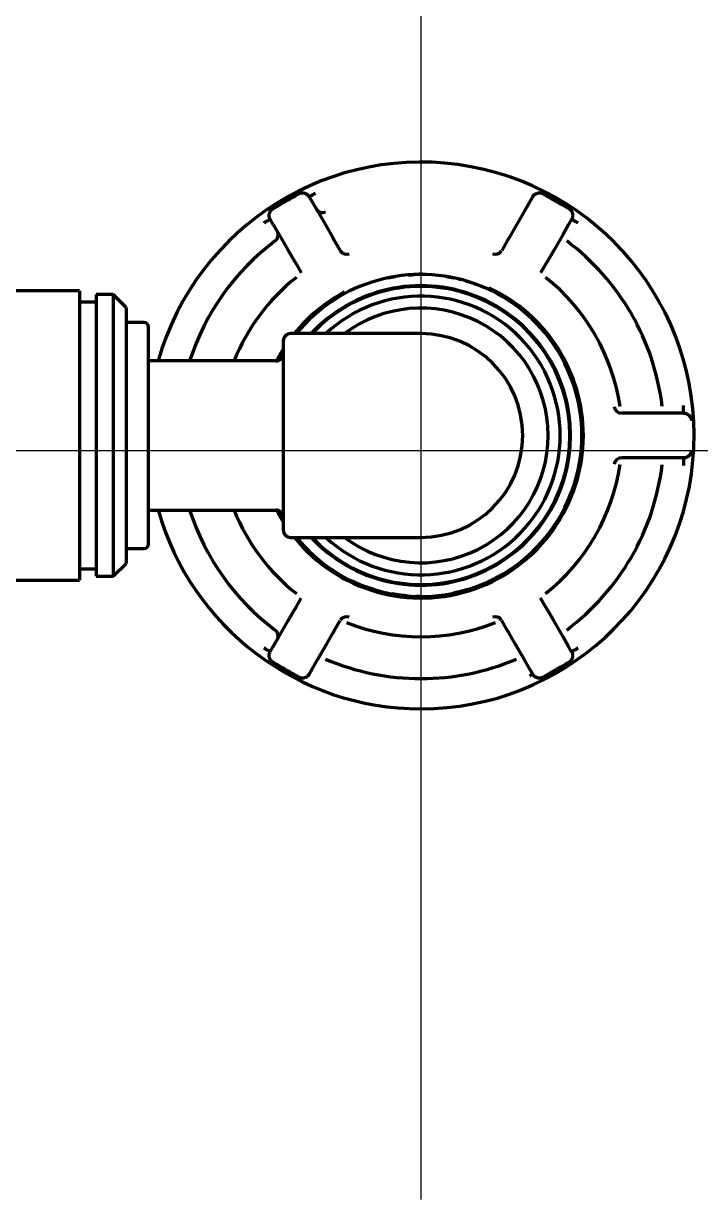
# Model space of a CAD drawing. Header units: inches. Extents: x 904 to 7172, y 213 to 5528.
# Drawn here: x 3051.5 to 3096.7, y 1907.7 to 1986.2 of the extents above; entities that cross this region are included whole.
import ezdxf

# ---------------------------------------------------------------- set-up
doc = ezdxf.new("R2010")
doc.units = ezdxf.units.IN

# ---------------------------------------------------------------- blocks, each defined once
blk = doc.blocks.new('A$C773D0E90')
at = {"color": 4}
for p, q in [((0, 50), (0, -50)), ((-50, 0), (50, 0))]:
    blk.add_line(p, q, dxfattribs=at)

msp = doc.modelspace()

# ---------------------------------------------------------------- linework, layer by layer
at = {"linetype": 'Continuous', "lineweight": 70}
for p, q in [((3070.55, 1974.658), (3070.75, 1974.311)), ((3070.75, 1974.311), (3071.124, 1973.663)), ((3085.287, 1974.311), (3084.913, 1973.663)), ((3085.287, 1974.311), (3085.487, 1974.658)), ((3071.124, 1973.663), (3071.727, 1972.619)), ((3084.913, 1973.663), (3084.31, 1972.619)), ((3068.152, 1972.811), (3067.952, 1973.158)), ((3068.152, 1972.811), (3068.526, 1972.163)), ((3087.885, 1972.811), (3087.511, 1972.163)), ((3088.085, 1973.158), (3087.885, 1972.811)), ((3068.526, 1972.163), (3069.129, 1971.119)), ((3071.727, 1972.619), (3072.101, 1971.971)), ((3072.101, 1971.971), (3072.274, 1971.672)), ((3083.936, 1971.971), (3083.763, 1971.672)), ((3084.31, 1972.619), (3083.936, 1971.971)), ((3087.511, 1972.163), (3086.908, 1971.119)), ((3072.274, 1971.672), (3072.619, 1971.074)), ((3083.763, 1971.672), (3083.418, 1971.074)), ((3069.129, 1971.119), (3069.503, 1970.471)), ((3069.503, 1970.471), (3069.676, 1970.172)), ((3086.534, 1970.471), (3086.361, 1970.172)), ((3086.908, 1971.119), (3086.534, 1970.471)), ((3069.676, 1970.172), (3070.021, 1969.574)), ((3086.361, 1970.172), (3086.016, 1969.574)), ((3080.352, 1969.215), (3080.352, 1969.216)), ((3081.49, 1968.896), (3081.49, 1968.897)), ((3055.219, 1968.372), (3044.819, 1968.372)), ((3055.219, 1968.372), (3055.219, 1949.072)), ((3056.319, 1968.122), (3056.319, 1949.322)), ((3057.469, 1968.122), (3056.319, 1968.122)), ((3057.469, 1968.122), (3057.469, 1949.322)), ((3058.319, 1967.272), (3057.469, 1968.122)), ((3073.378, 1968.423), (3073.378, 1968.419)), ((3056.319, 1967.622), (3055.219, 1967.622)), ((3058.319, 1967.272), (3058.319, 1950.172)), ((3072.527, 1967.97), (3072.527, 1967.963)), ((3083.51, 1967.963), (3083.51, 1967.963)), ((3059.519, 1966.272), (3058.319, 1966.272)), ((3059.819, 1951.472), (3059.819, 1965.972)), ((3068.819, 1965.022), (3068.819, 1952.422)), ((3078.019, 1965.522), (3069.319, 1965.522)), ((3068.319, 1963.697), (3059.818, 1963.697)), ((3092.106, 1960.222), (3091.415, 1960.222)), ((3092.451, 1960.222), (3092.106, 1960.222)), ((3093.2, 1960.222), (3092.451, 1960.222)), ((3094.405, 1960.222), (3093.2, 1960.222)), ((3095.154, 1960.222), (3094.405, 1960.222)), ((3095.554, 1960.222), (3095.154, 1960.222)), ((3092.106, 1957.222), (3091.415, 1957.222)), ((3092.451, 1957.222), (3092.106, 1957.222)), ((3093.2, 1957.222), (3092.451, 1957.222)), ((3094.405, 1957.222), (3093.2, 1957.222)), ((3095.154, 1957.222), (3094.405, 1957.222)), ((3095.554, 1957.222), (3095.154, 1957.222)), ((3059.818, 1953.747), (3068.319, 1953.747)), ((3069.319, 1951.922), (3078.022, 1951.922)), ((3058.319, 1951.172), (3059.519, 1951.172)), ((3057.469, 1949.322), (3058.319, 1950.172)), ((3055.219, 1949.822), (3056.319, 1949.822)), ((3056.319, 1949.322), (3057.469, 1949.322)), ((3083.27, 1949.34), (3083.27, 1949.342)), ((3083.454, 1949.447), (3083.447, 1949.443)), ((3083.454, 1949.446), (3083.454, 1949.447)), ((3044.819, 1949.072), (3055.219, 1949.072)), ((3074.472, 1948.574), (3074.472, 1948.573)), ((3081.122, 1948.422), (3081.122, 1948.429)), ((3069.676, 1947.271), (3070.021, 1947.87)), ((3075.345, 1948.206), (3075.345, 1948.309)), ((3075.365, 1948.202), (3075.363, 1948.202)), ((3075.365, 1948.202), (3075.365, 1948.304)), ((3075.807, 1948.202), (3075.365, 1948.202)), ((3075.574, 1948.202), (3075.574, 1948.177)), ((3076.168, 1948.132), (3076.168, 1948.132)), ((3080.674, 1948.202), (3080.23, 1948.202)), ((3080.718, 1948.213), (3080.718, 1948.316)), ((3086.361, 1947.271), (3086.016, 1947.87)), ((3069.129, 1946.324), (3069.503, 1946.973)), ((3069.503, 1946.973), (3069.676, 1947.271)), ((3086.534, 1946.973), (3086.361, 1947.271)), ((3086.908, 1946.324), (3086.534, 1946.973)), ((3068.526, 1945.281), (3069.129, 1946.324)), ((3072.274, 1945.771), (3072.619, 1946.37)), ((3083.763, 1945.771), (3083.418, 1946.37)), ((3087.511, 1945.281), (3086.908, 1946.324)), ((3068.152, 1944.632), (3068.526, 1945.281)), ((3071.727, 1944.824), (3072.101, 1945.473)), ((3072.101, 1945.473), (3072.274, 1945.771)), ((3083.936, 1945.473), (3083.763, 1945.771)), ((3084.31, 1944.824), (3083.936, 1945.473)), ((3087.885, 1944.632), (3087.511, 1945.281)), ((3067.952, 1944.286), (3068.152, 1944.632)), ((3071.124, 1943.781), (3071.727, 1944.824)), ((3084.913, 1943.781), (3084.31, 1944.824)), ((3088.085, 1944.286), (3087.885, 1944.632)), ((3070.75, 1943.132), (3071.124, 1943.781)), ((3085.287, 1943.132), (3084.913, 1943.781)), ((3070.55, 1942.786), (3070.75, 1943.132)), ((3085.487, 1942.786), (3085.287, 1943.132))]:
    msp.add_line(p, q, dxfattribs=at)
for centre, radius, start, end in [((3078.019, 1958.722), 18.25, 270, 164.17687), ((3078.019, 1958.722), 16.231, 126.86544, 162.1507), ((3078.019, 1958.722), 16.231, 6.86544, 53.13456), ((3078.019, 1958.722), 13.439, 128.24965, 158.27193), ((3078.019, 1958.722), 10.75, 0, 140.76562), ((3078.019, 1968.742), 0.75, 76.25527, 103.74473), ((3078.019, 1958.722), 13.439, 8.24965, 51.75035), ((3078.019, 1958.722), 10.85, 118.01812, 141.19313), ((3078.019, 1958.722), 10, 222.84563, 137.15437), ((3078.019, 1958.722), 9.95, 0, 136.89), ((3078.019, 1958.722), 9.3, 226.99125, 133.00875), ((3078.019, 1958.722), 10.85, 0, 65.26125), ((3078.019, 1958.722), 8.5, 0, 126.87188), ((3070.912, 1965.828), 0.75, 113.2059, 156.7941), ((3085.125, 1965.828), 0.75, 23.2059, 66.7941), ((3059.519, 1965.972), 0.3, 0, 90), ((3069.319, 1965.022), 0.5, 90, 180), ((3078.019, 1958.722), 6.8, 270.00003, 90), ((3068.319, 1964.197), 0.5, 270, 0), ((3078.019, 1958.722), 10.85, 147.98812, 152.69063), ((3078.019, 1958.722), 10.75, 148.85438, 152.20687), ((3078.019, 1958.722), 10.85, 218.80687, 0), ((3078.019, 1958.722), 10.75, 219.23438, 0), ((3078.019, 1958.722), 9.95, 223.11, 0), ((3078.019, 1958.722), 8.5, 233.12813, 0), ((3088.039, 1958.722), 0.75, 346.25527, 13.74473), ((3078.019, 1958.722), 13.439, 308.24965, 351.75035), ((3078.019, 1958.722), 16.231, 306.86544, 353.13456), ((3078.019, 1958.722), 18.25, 195.8175, 270), ((3078.019, 1958.722), 16.231, 197.8493, 233.13456), ((3078.019, 1958.722), 13.439, 201.72807, 231.75035), ((3068.319, 1953.247), 0.5, 0, 90), ((3078.019, 1958.722), 10.85, 207.30937, 212.01188), ((3078.019, 1958.722), 10.75, 207.79313, 211.14562), ((3069.319, 1952.422), 0.5, 180, 270), ((3059.519, 1951.472), 0.3, 270, 0), ((3070.912, 1951.615), 0.75, 203.2059, 246.7941), ((3085.125, 1951.615), 0.75, 293.2059, 336.7941), ((3078.019, 1948.702), 0.75, 256.25527, 283.74473), ((3078.019, 1958.722), 13.439, 248.24965, 291.75035), ((3078.019, 1958.722), 16.231, 246.86544, 293.13456)]:
    msp.add_arc(centre, radius, start, end, dxfattribs=at)
for centre, major_axis, ratio, start_param, end_param in [((3071.445, 1974.107), (0.433, 0.25), 0.999382, 3.141593, 4.592638), ((3067.981, 1972.107), (-0.433, -0.25), 0.999382, 1.690548, 3.141593), ((3073.049, 1971.317), (-0.34, 0.366), 0.995433, 1.401244, 2.767324), ((3082.988, 1971.317), (-0.34, -0.366), 0.995433, 0.374268, 1.740349), ((3091.411, 1960.716), (-0.487, 0.112), 0.995433, 0.374268, 1.740349), ((3091.411, 1956.728), (0.487, 0.112), 0.995433, 1.401244, 2.767324), ((3073.049, 1946.126), (0.34, 0.366), 0.995433, 0.374268, 1.740349), ((3082.988, 1946.126), (0.34, -0.366), 0.995433, 1.401244, 2.767324), ((3067.981, 1945.336), (-0.433, 0.25), 0.999382, 3.141593, 4.592638)]:
    msp.add_ellipse(centre, major_axis=major_axis, ratio=ratio, start_param=start_param, end_param=end_param, dxfattribs=at)
for points, knots in [([(3068.123, 1973.861), (3068.195, 1973.903), (3068.268, 1973.944), (3068.412, 1974.027), (3068.485, 1974.068), (3068.629, 1974.151), (3068.701, 1974.193), (3068.846, 1974.276), (3068.99, 1974.359), (3069.135, 1974.442), (3069.279, 1974.526), (3069.351, 1974.568), (3069.495, 1974.651), (3069.567, 1974.693), (3069.711, 1974.777), (3069.783, 1974.819), (3069.855, 1974.861)], [0, 0, 0, 0, 0.125, 0.125, 0.25, 0.25, 0.375, 0.375, 0.5, 0.625, 0.625, 0.75, 0.75, 0.875, 0.875, 1, 1, 1, 1]), ([(3069.818, 1974.875), (3069.747, 1974.836), (3069.676, 1974.797), (3069.534, 1974.718), (3069.463, 1974.678), (3069.25, 1974.559), (3069.109, 1974.479), (3068.827, 1974.316), (3068.687, 1974.234), (3068.477, 1974.109), (3068.408, 1974.068), (3068.269, 1973.984), (3068.199, 1973.942), (3068.13, 1973.9)], [0, 0, 0, 0, 0.125, 0.125, 0.25, 0.25, 0.5, 0.5, 0.75, 0.75, 0.875, 0.875, 1, 1, 1, 1]), ([(3069.855, 1974.861), (3069.86, 1974.864), (3069.865, 1974.867), (3069.875, 1974.872), (3069.88, 1974.875), (3069.895, 1974.882), (3069.905, 1974.887), (3069.925, 1974.894), (3069.934, 1974.898), (3069.952, 1974.903), (3069.96, 1974.906), (3069.984, 1974.912), (3069.999, 1974.915), (3070.028, 1974.919), (3070.042, 1974.92), (3070.084, 1974.923), (3070.111, 1974.922), (3070.151, 1974.918), (3070.164, 1974.917), (3070.191, 1974.912), (3070.205, 1974.909), (3070.246, 1974.899), (3070.273, 1974.89), (3070.315, 1974.872), (3070.329, 1974.865), (3070.357, 1974.85), (3070.371, 1974.841), (3070.4, 1974.822), (3070.414, 1974.812), (3070.442, 1974.789), (3070.457, 1974.776), (3070.485, 1974.747), (3070.499, 1974.731), (3070.519, 1974.705), (3070.526, 1974.696), (3070.538, 1974.677), (3070.544, 1974.667), (3070.55, 1974.658)], [0, 0, 0, 0, 0.015625, 0.015625, 0.03125, 0.03125, 0.0625, 0.0625, 0.09375, 0.09375, 0.125, 0.125, 0.1875, 0.1875, 0.25, 0.25, 0.375, 0.375, 0.4375, 0.4375, 0.5, 0.5, 0.625, 0.625, 0.6875, 0.6875, 0.75, 0.75, 0.8125, 0.8125, 0.875, 0.875, 0.9375, 0.9375, 0.96875, 0.96875, 1, 1, 1, 1]), ([(3070.55, 1974.657), (3070.55, 1974.657), (3070.553, 1974.659), (3070.564, 1974.665), (3070.573, 1974.67), (3070.594, 1974.682), (3070.608, 1974.69), (3070.639, 1974.708), (3070.657, 1974.718), (3070.698, 1974.741), (3070.72, 1974.754), (3070.767, 1974.781), (3070.792, 1974.795), (3070.844, 1974.825), (3070.872, 1974.841), (3070.927, 1974.873), (3070.956, 1974.889), (3070.984, 1974.906)], [0, 0, 0, 0, 0.120134, 0.120134, 0.245829, 0.245829, 0.371524, 0.371524, 0.497219, 0.497219, 0.622914, 0.622914, 0.74861, 0.74861, 0.874305, 0.874305, 1, 1, 1, 1]), ([(3085.486, 1974.656), (3085.492, 1974.666), (3085.498, 1974.676), (3085.51, 1974.694), (3085.517, 1974.704), (3085.537, 1974.73), (3085.551, 1974.746), (3085.579, 1974.774), (3085.593, 1974.787), (3085.615, 1974.805), (3085.622, 1974.811), (3085.637, 1974.821), (3085.644, 1974.826), (3085.68, 1974.85), (3085.708, 1974.865), (3085.75, 1974.883), (3085.764, 1974.889), (3085.791, 1974.898), (3085.805, 1974.902), (3085.845, 1974.912), (3085.872, 1974.917), (3085.912, 1974.921), (3085.926, 1974.922), (3085.953, 1974.922), (3085.967, 1974.922), (3085.995, 1974.92), (3086.009, 1974.919), (3086.038, 1974.915), (3086.053, 1974.912), (3086.077, 1974.906), (3086.085, 1974.903), (3086.098, 1974.899), (3086.103, 1974.898), (3086.112, 1974.895), (3086.117, 1974.893), (3086.126, 1974.889), (3086.131, 1974.887), (3086.142, 1974.882), (3086.147, 1974.88), (3086.157, 1974.875), (3086.162, 1974.872), (3086.172, 1974.867), (3086.177, 1974.864), (3086.182, 1974.861)], [0, 0, 0, 0, 0.03125, 0.03125, 0.0625, 0.0625, 0.125, 0.125, 0.1875, 0.1875, 0.21875, 0.21875, 0.25, 0.25, 0.375, 0.375, 0.4375, 0.4375, 0.5, 0.5, 0.625, 0.625, 0.6875, 0.6875, 0.75, 0.75, 0.8125, 0.8125, 0.875, 0.875, 0.90625, 0.90625, 0.921875, 0.921875, 0.9375, 0.9375, 0.953125, 0.953125, 0.96875, 0.96875, 0.984375, 0.984375, 1, 1, 1, 1]), ([(3086.182, 1974.861), (3086.254, 1974.819), (3086.326, 1974.777), (3086.47, 1974.693), (3086.542, 1974.651), (3086.686, 1974.568), (3086.758, 1974.526), (3086.902, 1974.442), (3087.047, 1974.359), (3087.191, 1974.276), (3087.336, 1974.193), (3087.408, 1974.151), (3087.552, 1974.068), (3087.625, 1974.027), (3087.769, 1973.944), (3087.842, 1973.903), (3087.914, 1973.861)], [0, 0, 0, 0, 0.125, 0.125, 0.25, 0.25, 0.375, 0.375, 0.5, 0.625, 0.625, 0.75, 0.75, 0.875, 0.875, 1, 1, 1, 1]), ([(3087.907, 1973.9), (3087.838, 1973.942), (3087.768, 1973.984), (3087.629, 1974.068), (3087.56, 1974.109), (3087.35, 1974.234), (3087.21, 1974.316), (3086.928, 1974.479), (3086.787, 1974.559), (3086.574, 1974.678), (3086.503, 1974.718), (3086.361, 1974.797), (3086.29, 1974.836), (3086.219, 1974.875)], [0, 0, 0, 0, 0.125, 0.125, 0.25, 0.25, 0.5, 0.5, 0.75, 0.75, 0.875, 0.875, 1, 1, 1, 1]), ([(3067.952, 1973.158), (3067.946, 1973.167), (3067.941, 1973.178), (3067.931, 1973.198), (3067.926, 1973.208), (3067.914, 1973.238), (3067.907, 1973.258), (3067.899, 1973.287), (3067.897, 1973.297), (3067.893, 1973.316), (3067.891, 1973.325), (3067.888, 1973.343), (3067.887, 1973.352), (3067.885, 1973.37), (3067.884, 1973.379), (3067.881, 1973.421), (3067.883, 1973.453), (3067.888, 1973.498), (3067.89, 1973.513), (3067.896, 1973.542), (3067.899, 1973.555), (3067.91, 1973.596), (3067.92, 1973.621), (3067.937, 1973.658), (3067.943, 1973.67), (3067.956, 1973.694), (3067.963, 1973.706), (3067.978, 1973.729), (3067.986, 1973.74), (3068.005, 1973.763), (3068.015, 1973.774), (3068.032, 1973.792), (3068.038, 1973.798), (3068.052, 1973.811), (3068.059, 1973.817), (3068.072, 1973.827), (3068.076, 1973.83), (3068.085, 1973.837), (3068.089, 1973.84), (3068.099, 1973.847), (3068.104, 1973.85), (3068.113, 1973.856), (3068.118, 1973.859), (3068.123, 1973.861)], [0, 0, 0, 0, 0.03125, 0.03125, 0.0625, 0.0625, 0.125, 0.125, 0.15625, 0.15625, 0.1875, 0.1875, 0.21875, 0.21875, 0.25, 0.25, 0.375, 0.375, 0.4375, 0.4375, 0.5, 0.5, 0.625, 0.625, 0.6875, 0.6875, 0.75, 0.75, 0.8125, 0.8125, 0.875, 0.875, 0.90625, 0.90625, 0.9375, 0.9375, 0.953125, 0.953125, 0.96875, 0.96875, 0.984375, 0.984375, 1, 1, 1, 1]), ([(3087.914, 1973.861), (3087.919, 1973.859), (3087.924, 1973.856), (3087.933, 1973.85), (3087.938, 1973.847), (3087.948, 1973.84), (3087.952, 1973.837), (3087.961, 1973.83), (3087.966, 1973.827), (3087.978, 1973.817), (3087.985, 1973.811), (3087.999, 1973.798), (3088.005, 1973.792), (3088.022, 1973.774), (3088.032, 1973.763), (3088.051, 1973.74), (3088.059, 1973.728), (3088.082, 1973.694), (3088.095, 1973.67), (3088.117, 1973.621), (3088.127, 1973.595), (3088.138, 1973.555), (3088.141, 1973.541), (3088.147, 1973.512), (3088.149, 1973.498), (3088.153, 1973.468), (3088.154, 1973.452), (3088.155, 1973.42), (3088.155, 1973.404), (3088.152, 1973.369), (3088.15, 1973.351), (3088.146, 1973.324), (3088.144, 1973.315), (3088.14, 1973.296), (3088.138, 1973.286), (3088.129, 1973.257), (3088.123, 1973.237), (3088.11, 1973.206), (3088.105, 1973.196), (3088.095, 1973.176), (3088.09, 1973.166), (3088.084, 1973.156)], [0, 0, 0, 0, 0.015625, 0.015625, 0.03125, 0.03125, 0.046875, 0.046875, 0.0625, 0.0625, 0.09375, 0.09375, 0.125, 0.125, 0.1875, 0.1875, 0.25, 0.25, 0.375, 0.375, 0.5, 0.5, 0.5625, 0.5625, 0.625, 0.625, 0.6875, 0.6875, 0.75, 0.75, 0.8125, 0.8125, 0.84375, 0.84375, 0.875, 0.875, 0.9375, 0.9375, 0.96875, 0.96875, 1, 1, 1, 1]), ([(3067.954, 1973.154), (3067.953, 1973.154), (3067.951, 1973.152), (3067.94, 1973.146), (3067.932, 1973.141), (3067.91, 1973.129), (3067.897, 1973.121), (3067.865, 1973.103), (3067.847, 1973.093), (3067.807, 1973.069), (3067.785, 1973.057), (3067.738, 1973.03), (3067.713, 1973.015), (3067.66, 1972.985), (3067.633, 1972.969), (3067.578, 1972.937), (3067.549, 1972.921), (3067.521, 1972.904)], [0, 0, 0, 0, 0.116408, 0.116408, 0.242635, 0.242635, 0.368863, 0.368863, 0.49509, 0.49509, 0.621318, 0.621318, 0.747545, 0.747545, 0.873773, 0.873773, 1, 1, 1, 1]), ([(3088.085, 1973.158), (3088.085, 1973.157), (3088.088, 1973.156), (3088.099, 1973.149), (3088.107, 1973.144), (3088.128, 1973.132), (3088.142, 1973.124), (3088.173, 1973.105), (3088.191, 1973.095), (3088.231, 1973.072), (3088.253, 1973.059), (3088.3, 1973.031), (3088.325, 1973.017), (3088.378, 1972.987), (3088.405, 1972.971), (3088.46, 1972.939), (3088.489, 1972.922), (3088.517, 1972.906)], [0, 0, 0, 0, 0.120645, 0.120645, 0.246267, 0.246267, 0.371889, 0.371889, 0.497512, 0.497512, 0.623134, 0.623134, 0.748756, 0.748756, 0.874378, 0.874378, 1, 1, 1, 1]), ([(3075.846, 1969.25), (3075.846, 1969.25), (3075.847, 1969.25), (3075.852, 1969.251), (3075.854, 1969.251), (3075.858, 1969.252), (3075.861, 1969.253), (3075.87, 1969.255), (3075.877, 1969.256), (3075.89, 1969.259), (3075.895, 1969.26), (3075.904, 1969.262), (3075.91, 1969.263), (3075.926, 1969.266), (3075.938, 1969.268), (3075.963, 1969.273), (3075.977, 1969.276), (3075.998, 1969.28), (3076.005, 1969.282), (3076.02, 1969.284), (3076.027, 1969.286), (3076.05, 1969.29), (3076.065, 1969.293), (3076.095, 1969.298), (3076.111, 1969.301), (3076.14, 1969.306), (3076.155, 1969.309), (3076.176, 1969.313), (3076.183, 1969.314), (3076.197, 1969.316), (3076.203, 1969.317), (3076.223, 1969.321), (3076.234, 1969.323), (3076.256, 1969.326), (3076.266, 1969.328), (3076.279, 1969.33), (3076.283, 1969.331), (3076.291, 1969.332), (3076.294, 1969.333), (3076.303, 1969.334), (3076.307, 1969.335), (3076.313, 1969.336), (3076.315, 1969.336), (3076.315, 1969.336)], [0, 0, 0, 0, 0.056817, 0.056817, 0.088414, 0.088414, 0.120011, 0.120011, 0.183205, 0.183205, 0.214802, 0.214802, 0.246399, 0.246399, 0.309593, 0.309593, 0.372787, 0.372787, 0.404384, 0.404384, 0.435981, 0.435981, 0.499176, 0.499176, 0.56237, 0.56237, 0.625564, 0.625564, 0.657161, 0.657161, 0.688758, 0.688758, 0.751952, 0.751952, 0.815146, 0.815146, 0.846743, 0.846743, 0.87834, 0.87834, 0.941534, 0.941534, 1, 1, 1, 1]), ([(3077.182, 1969.439), (3077.199, 1969.44), (3077.218, 1969.442), (3077.245, 1969.444), (3077.25, 1969.444), (3077.262, 1969.445), (3077.267, 1969.445), (3077.285, 1969.447), (3077.296, 1969.447), (3077.321, 1969.449), (3077.333, 1969.45), (3077.358, 1969.451), (3077.37, 1969.452), (3077.389, 1969.453), (3077.395, 1969.454), (3077.407, 1969.454), (3077.413, 1969.455), (3077.432, 1969.456), (3077.455, 1969.457), (3077.478, 1969.458), (3077.5, 1969.459), (3077.51, 1969.46), (3077.529, 1969.461), (3077.538, 1969.461), (3077.551, 1969.462), (3077.555, 1969.462), (3077.563, 1969.462), (3077.574, 1969.463), (3077.583, 1969.463), (3077.594, 1969.463), (3077.599, 1969.464), (3077.61, 1969.464), (3077.614, 1969.464), (3077.614, 1969.464)], [0, 0, 0, 0, 0.125583, 0.125583, 0.156978, 0.156978, 0.188374, 0.188374, 0.251165, 0.251165, 0.313956, 0.313956, 0.376748, 0.376748, 0.408143, 0.408143, 0.439539, 0.439539, 0.50233, 0.565122, 0.565122, 0.627913, 0.627913, 0.690704, 0.690704, 0.7221, 0.7221, 0.753495, 0.816287, 0.816287, 0.879078, 0.879078, 1, 1, 1, 1]), ([(3079.695, 1969.34), (3079.695, 1969.34), (3079.697, 1969.34), (3079.702, 1969.339), (3079.705, 1969.339), (3079.71, 1969.338), (3079.717, 1969.337), (3079.725, 1969.335), (3079.734, 1969.334), (3079.739, 1969.333), (3079.756, 1969.33), (3079.768, 1969.328), (3079.788, 1969.325), (3079.796, 1969.324), (3079.811, 1969.321), (3079.819, 1969.32), (3079.843, 1969.316), (3079.86, 1969.313), (3079.887, 1969.308), (3079.896, 1969.307), (3079.914, 1969.303), (3079.933, 1969.3), (3079.952, 1969.296), (3079.971, 1969.293), (3079.981, 1969.291), (3080.01, 1969.286), (3080.029, 1969.282), (3080.057, 1969.277), (3080.067, 1969.275), (3080.085, 1969.271), (3080.095, 1969.269), (3080.121, 1969.264), (3080.138, 1969.261), (3080.171, 1969.254), (3080.186, 1969.251), (3080.2, 1969.248)], [0, 0, 0, 0, 0.071325, 0.071325, 0.113537, 0.113537, 0.15575, 0.197962, 0.197962, 0.240175, 0.240175, 0.3246, 0.3246, 0.366812, 0.366812, 0.409025, 0.409025, 0.49345, 0.49345, 0.535662, 0.535662, 0.577875, 0.620087, 0.620087, 0.6623, 0.6623, 0.746725, 0.746725, 0.788937, 0.788937, 0.83115, 0.83115, 0.915575, 0.915575, 1, 1, 1, 1]), ([(3080.519, 1969.177), (3080.524, 1969.176), (3080.529, 1969.174), (3080.54, 1969.172), (3080.546, 1969.17), (3080.559, 1969.167), (3080.565, 1969.166), (3080.579, 1969.162), (3080.586, 1969.161), (3080.599, 1969.157), (3080.606, 1969.156), (3080.619, 1969.152), (3080.626, 1969.151), (3080.638, 1969.148), (3080.644, 1969.146), (3080.656, 1969.143), (3080.661, 1969.142), (3080.666, 1969.141)], [0, 0, 0, 0, 0.125, 0.125, 0.25, 0.25, 0.375, 0.375, 0.5, 0.5, 0.625, 0.625, 0.75, 0.75, 0.875, 0.875, 1, 1, 1, 1]), ([(3080.985, 1969.054), (3080.999, 1969.05), (3081.014, 1969.046), (3081.038, 1969.039), (3081.046, 1969.037), (3081.063, 1969.032), (3081.072, 1969.029), (3081.099, 1969.021), (3081.117, 1969.015), (3081.155, 1969.004), (3081.174, 1968.998), (3081.212, 1968.987), (3081.231, 1968.981), (3081.259, 1968.972), (3081.268, 1968.969), (3081.286, 1968.963), (3081.295, 1968.96), (3081.322, 1968.952), (3081.339, 1968.946), (3081.363, 1968.938), (3081.371, 1968.936), (3081.386, 1968.931), (3081.393, 1968.928), (3081.414, 1968.921), (3081.426, 1968.917), (3081.449, 1968.91), (3081.458, 1968.907), (3081.47, 1968.903), (3081.473, 1968.902), (3081.479, 1968.9), (3081.482, 1968.899), (3081.488, 1968.897), (3081.49, 1968.896), (3081.49, 1968.896), (3081.49, 1968.896), (3081.49, 1968.896)], [0, 0, 0, 0, 0.082272, 0.082272, 0.123408, 0.123408, 0.164544, 0.164544, 0.246817, 0.246817, 0.329089, 0.329089, 0.411361, 0.411361, 0.452497, 0.452497, 0.493633, 0.493633, 0.575906, 0.575906, 0.617042, 0.617042, 0.658178, 0.658178, 0.74045, 0.74045, 0.822722, 0.822722, 0.863858, 0.863858, 0.904995, 0.904995, 0.987267, 0.987267, 1, 1, 1, 1]), ([(3081.567, 1968.869), (3081.567, 1968.869), (3081.569, 1968.869), (3081.575, 1968.866), (3081.578, 1968.865), (3081.584, 1968.863), (3081.588, 1968.862), (3081.601, 1968.857), (3081.611, 1968.854), (3081.629, 1968.847), (3081.636, 1968.845), (3081.649, 1968.84), (3081.663, 1968.835), (3081.679, 1968.829), (3081.695, 1968.823), (3081.704, 1968.82), (3081.73, 1968.811), (3081.748, 1968.804), (3081.786, 1968.79), (3081.805, 1968.783), (3081.845, 1968.768), (3081.865, 1968.76), (3081.895, 1968.748), (3081.905, 1968.745), (3081.925, 1968.737), (3081.935, 1968.733), (3081.964, 1968.721), (3081.984, 1968.714), (3082.012, 1968.703), (3082.021, 1968.699), (3082.039, 1968.692), (3082.048, 1968.688), (3082.073, 1968.678), (3082.089, 1968.671), (3082.112, 1968.662), (3082.119, 1968.659), (3082.132, 1968.654), (3082.145, 1968.648), (3082.156, 1968.644), (3082.166, 1968.639), (3082.171, 1968.637), (3082.183, 1968.632), (3082.19, 1968.629), (3082.196, 1968.627), (3082.198, 1968.626), (3082.2, 1968.625), (3082.201, 1968.625), (3082.201, 1968.625), (3082.201, 1968.625), (3082.201, 1968.625)], [0, 0, 0, 0, 0.062484, 0.062484, 0.093727, 0.093727, 0.124969, 0.124969, 0.187453, 0.187453, 0.218695, 0.218695, 0.249938, 0.28118, 0.28118, 0.312422, 0.312422, 0.374906, 0.374906, 0.437391, 0.437391, 0.499875, 0.499875, 0.531117, 0.531117, 0.562359, 0.562359, 0.624844, 0.624844, 0.656086, 0.656086, 0.687328, 0.687328, 0.749813, 0.749813, 0.781055, 0.781055, 0.812297, 0.843539, 0.843539, 0.874781, 0.874781, 0.937266, 0.937266, 0.968508, 0.968508, 0.99975, 0.99975, 1, 1, 1, 1]), ([(3095.55, 1960.222), (3095.55, 1960.222), (3095.55, 1960.225), (3095.55, 1960.238), (3095.55, 1960.247), (3095.55, 1960.272), (3095.55, 1960.288), (3095.55, 1960.324), (3095.55, 1960.345), (3095.55, 1960.391), (3095.55, 1960.417), (3095.55, 1960.471), (3095.55, 1960.5), (3095.55, 1960.56), (3095.55, 1960.592), (3095.55, 1960.656), (3095.55, 1960.689), (3095.55, 1960.722)], [0, 0, 0, 0, 0.116421, 0.116421, 0.242646, 0.242646, 0.368872, 0.368872, 0.495098, 0.495098, 0.621323, 0.621323, 0.747549, 0.747549, 0.873774, 0.873774, 1, 1, 1, 1]), ([(3095.552, 1960.222), (3095.563, 1960.222), (3095.575, 1960.221), (3095.597, 1960.22), (3095.619, 1960.218), (3095.64, 1960.214), (3095.661, 1960.21), (3095.671, 1960.208), (3095.691, 1960.203), (3095.701, 1960.2), (3095.719, 1960.194), (3095.728, 1960.191), (3095.754, 1960.181), (3095.77, 1960.174), (3095.794, 1960.163), (3095.801, 1960.159), (3095.816, 1960.151), (3095.823, 1960.147), (3095.843, 1960.134), (3095.856, 1960.125), (3095.893, 1960.098), (3095.914, 1960.079), (3095.944, 1960.049), (3095.953, 1960.039), (3095.971, 1960.018), (3095.979, 1960.007), (3096.002, 1959.974), (3096.016, 1959.951), (3096.035, 1959.914), (3096.041, 1959.901), (3096.049, 1959.881), (3096.051, 1959.874), (3096.056, 1959.859), (3096.059, 1959.851), (3096.063, 1959.835), (3096.065, 1959.827), (3096.069, 1959.809), (3096.071, 1959.799), (3096.074, 1959.783), (3096.074, 1959.778), (3096.076, 1959.767), (3096.076, 1959.761), (3096.077, 1959.75), (3096.077, 1959.744), (3096.078, 1959.733), (3096.078, 1959.727), (3096.078, 1959.722)], [0, 0, 0, 0, 0.03125, 0.03125, 0.0625, 0.09375, 0.09375, 0.125, 0.125, 0.15625, 0.15625, 0.1875, 0.1875, 0.25, 0.25, 0.28125, 0.28125, 0.3125, 0.3125, 0.375, 0.375, 0.5, 0.5, 0.5625, 0.5625, 0.625, 0.625, 0.75, 0.75, 0.8125, 0.8125, 0.84375, 0.84375, 0.875, 0.875, 0.90625, 0.90625, 0.9375, 0.9375, 0.953125, 0.953125, 0.96875, 0.96875, 0.984375, 0.984375, 1, 1, 1, 1]), ([(3096.078, 1957.722), (3096.078, 1957.716), (3096.078, 1957.711), (3096.077, 1957.699), (3096.077, 1957.693), (3096.076, 1957.682), (3096.076, 1957.676), (3096.074, 1957.665), (3096.074, 1957.66), (3096.072, 1957.649), (3096.071, 1957.644), (3096.069, 1957.635), (3096.068, 1957.63), (3096.065, 1957.617), (3096.063, 1957.609), (3096.057, 1957.585), (3096.052, 1957.57), (3096.041, 1957.543), (3096.035, 1957.53), (3096.023, 1957.505), (3096.016, 1957.493), (3096.002, 1957.47), (3095.995, 1957.459), (3095.971, 1957.426), (3095.954, 1957.405), (3095.924, 1957.375), (3095.914, 1957.365), (3095.892, 1957.346), (3095.881, 1957.336), (3095.844, 1957.309), (3095.817, 1957.292), (3095.778, 1957.273), (3095.771, 1957.269), (3095.754, 1957.262), (3095.746, 1957.259), (3095.719, 1957.249), (3095.701, 1957.243), (3095.672, 1957.235), (3095.661, 1957.233), (3095.641, 1957.229), (3095.63, 1957.227), (3095.597, 1957.223), (3095.575, 1957.222), (3095.552, 1957.222)], [0, 0, 0, 0, 0.015625, 0.015625, 0.03125, 0.03125, 0.046875, 0.046875, 0.0625, 0.0625, 0.078125, 0.078125, 0.09375, 0.09375, 0.125, 0.125, 0.1875, 0.1875, 0.25, 0.25, 0.3125, 0.3125, 0.375, 0.375, 0.5, 0.5, 0.5625, 0.5625, 0.625, 0.625, 0.75, 0.75, 0.78125, 0.78125, 0.8125, 0.8125, 0.875, 0.875, 0.90625, 0.90625, 0.9375, 0.9375, 1, 1, 1, 1]), ([(3095.554, 1957.222), (3095.554, 1957.222), (3095.554, 1957.218), (3095.553, 1957.206), (3095.553, 1957.196), (3095.553, 1957.171), (3095.553, 1957.156), (3095.553, 1957.119), (3095.552, 1957.099), (3095.552, 1957.052), (3095.552, 1957.027), (3095.552, 1956.972), (3095.552, 1956.943), (3095.552, 1956.883), (3095.552, 1956.852), (3095.552, 1956.787), (3095.552, 1956.755), (3095.552, 1956.722)], [0, 0, 0, 0, 0.121268, 0.121268, 0.246801, 0.246801, 0.372335, 0.372335, 0.497868, 0.497868, 0.623401, 0.623401, 0.748934, 0.748934, 0.874467, 0.874467, 1, 1, 1, 1]), ([(3082.963, 1949.176), (3082.93, 1949.159), (3082.899, 1949.143), (3082.852, 1949.12), (3082.837, 1949.112), (3082.806, 1949.097), (3082.791, 1949.089), (3082.749, 1949.068), (3082.722, 1949.055), (3082.691, 1949.041), (3082.685, 1949.038), (3082.674, 1949.032), (3082.657, 1949.024), (3082.643, 1949.017), (3082.634, 1949.013)], [0, 0, 0, 0, 0.25, 0.25, 0.375, 0.375, 0.5, 0.5, 0.75, 0.75, 0.8125, 0.8125, 0.875, 1, 1, 1, 1]), ([(3083.242, 1949.326), (3083.225, 1949.317), (3083.205, 1949.306), (3083.174, 1949.288), (3083.163, 1949.282), (3083.14, 1949.27), (3083.128, 1949.264), (3083.092, 1949.244), (3083.067, 1949.231), (3083.028, 1949.21), (3083.015, 1949.204), (3082.989, 1949.19), (3082.976, 1949.183), (3082.962, 1949.176)], [0, 0, 0, 0, 0.25, 0.25, 0.375, 0.375, 0.5, 0.5, 0.75, 0.75, 0.875, 0.875, 1, 1, 1, 1]), ([(3074.894, 1948.436), (3074.872, 1948.442), (3074.851, 1948.449), (3074.82, 1948.459), (3074.809, 1948.462), (3074.789, 1948.468), (3074.779, 1948.472), (3074.749, 1948.481), (3074.729, 1948.487), (3074.702, 1948.496), (3074.693, 1948.499), (3074.676, 1948.505), (3074.667, 1948.507), (3074.626, 1948.521), (3074.598, 1948.53), (3074.561, 1948.543), (3074.549, 1948.547), (3074.527, 1948.555), (3074.496, 1948.565), (3074.472, 1948.574), (3074.452, 1948.581), (3074.446, 1948.583), (3074.435, 1948.587), (3074.43, 1948.588), (3074.409, 1948.596), (3074.402, 1948.598), (3074.402, 1948.598)], [0, 0, 0, 0, 0.062808, 0.062808, 0.094211, 0.094211, 0.125615, 0.125615, 0.188423, 0.188423, 0.219827, 0.219827, 0.25123, 0.25123, 0.376845, 0.376845, 0.439653, 0.439653, 0.502461, 0.628076, 0.628076, 0.690883, 0.690883, 0.753691, 0.753691, 1, 1, 1, 1]), ([(3080.978, 1948.387), (3080.966, 1948.384), (3080.95, 1948.379), (3080.923, 1948.371), (3080.917, 1948.37), (3080.905, 1948.367), (3080.899, 1948.365), (3080.88, 1948.36), (3080.866, 1948.356), (3080.837, 1948.348), (3080.821, 1948.344), (3080.789, 1948.335), (3080.772, 1948.33), (3080.747, 1948.324), (3080.738, 1948.321), (3080.72, 1948.317), (3080.711, 1948.314), (3080.684, 1948.307), (3080.665, 1948.303), (3080.646, 1948.298)], [0, 0, 0, 0, 0.25, 0.25, 0.3125, 0.3125, 0.375, 0.375, 0.5, 0.5, 0.625, 0.625, 0.75, 0.75, 0.8125, 0.8125, 0.875, 0.875, 1, 1, 1, 1]), ([(3081.117, 1948.428), (3081.122, 1948.429), (3081.123, 1948.43), (3081.116, 1948.428), (3081.109, 1948.426), (3081.076, 1948.416), (3081.038, 1948.404), (3080.984, 1948.389)], [0, 0, 0, 0, 0.25, 0.25, 0.5, 0.5, 1, 1, 1, 1]), ([(3082.632, 1949.012), (3082.601, 1948.997), (3082.574, 1948.985), (3082.529, 1948.964), (3082.51, 1948.955), (3082.489, 1948.945), (3082.483, 1948.943), (3082.473, 1948.938), (3082.469, 1948.936), (3082.462, 1948.933), (3082.461, 1948.933), (3082.465, 1948.934)], [0, 0, 0, 0, 0.25, 0.25, 0.5, 0.5, 0.625, 0.625, 0.75, 0.75, 1, 1, 1, 1]), ([(3076.59, 1948.067), (3076.568, 1948.07), (3076.546, 1948.073), (3076.514, 1948.077), (3076.504, 1948.079), (3076.483, 1948.082), (3076.472, 1948.084), (3076.442, 1948.088), (3076.423, 1948.091), (3076.395, 1948.095), (3076.386, 1948.096), (3076.368, 1948.099), (3076.36, 1948.1), (3076.319, 1948.107), (3076.291, 1948.111), (3076.26, 1948.117), (3076.254, 1948.118), (3076.242, 1948.119), (3076.237, 1948.12), (3076.221, 1948.123), (3076.191, 1948.128), (3076.167, 1948.132), (3076.147, 1948.136), (3076.141, 1948.137), (3076.13, 1948.139), (3076.126, 1948.14), (3076.105, 1948.143), (3076.098, 1948.145), (3076.098, 1948.145)], [0, 0, 0, 0, 0.062828, 0.062828, 0.094243, 0.094243, 0.125657, 0.125657, 0.188485, 0.188485, 0.2199, 0.2199, 0.251314, 0.251314, 0.376971, 0.376971, 0.408385, 0.408385, 0.439799, 0.439799, 0.502628, 0.628285, 0.628285, 0.691113, 0.691113, 0.753942, 0.753942, 1, 1, 1, 1]), ([(3077.051, 1948.015), (3077.047, 1948.016), (3077.038, 1948.017), (3077.013, 1948.019), (3077.003, 1948.02), (3076.984, 1948.022), (3076.978, 1948.022), (3076.963, 1948.024), (3076.955, 1948.025), (3076.937, 1948.026), (3076.928, 1948.027), (3076.908, 1948.029), (3076.898, 1948.03), (3076.875, 1948.033), (3076.863, 1948.034), (3076.843, 1948.036), (3076.836, 1948.037), (3076.822, 1948.039), (3076.815, 1948.039), (3076.792, 1948.042), (3076.777, 1948.044), (3076.751, 1948.047), (3076.742, 1948.048), (3076.725, 1948.05), (3076.697, 1948.053), (3076.669, 1948.057), (3076.64, 1948.061), (3076.63, 1948.062), (3076.61, 1948.064), (3076.6, 1948.066), (3076.59, 1948.067)], [0, 0, 0, 0, 0.25, 0.25, 0.375, 0.375, 0.4375, 0.4375, 0.5, 0.5, 0.5625, 0.5625, 0.625, 0.625, 0.6875, 0.6875, 0.71875, 0.71875, 0.75, 0.75, 0.8125, 0.8125, 0.84375, 0.84375, 0.875, 0.9375, 0.9375, 0.96875, 0.96875, 1, 1, 1, 1]), ([(3078.046, 1947.972), (3077.974, 1947.972), (3077.908, 1947.972), (3077.788, 1947.974), (3077.735, 1947.975), (3077.688, 1947.977)], [0, 0, 0, 0, 0.5, 0.5, 1, 1, 1, 1]), ([(3080.646, 1948.298), (3080.615, 1948.29), (3080.584, 1948.282), (3080.546, 1948.273), (3080.539, 1948.271), (3080.524, 1948.268), (3080.503, 1948.263), (3080.483, 1948.258), (3080.464, 1948.254), (3080.458, 1948.252), (3080.446, 1948.249), (3080.429, 1948.245), (3080.413, 1948.242), (3080.393, 1948.237), (3080.384, 1948.235), (3080.366, 1948.231), (3080.358, 1948.229), (3080.335, 1948.224), (3080.321, 1948.221), (3080.296, 1948.216), (3080.286, 1948.214), (3080.271, 1948.21), (3080.266, 1948.209), (3080.258, 1948.208), (3080.253, 1948.207), (3080.242, 1948.204), (3080.235, 1948.203), (3080.217, 1948.199), (3080.207, 1948.197), (3080.193, 1948.194), (3080.188, 1948.193), (3080.18, 1948.191), (3080.177, 1948.191), (3080.174, 1948.19), (3080.173, 1948.19), (3080.173, 1948.19)], [0, 0, 0, 0, 0.063502, 0.063502, 0.079378, 0.079378, 0.095253, 0.127004, 0.127004, 0.14288, 0.14288, 0.158755, 0.190506, 0.190506, 0.222257, 0.222257, 0.254008, 0.254008, 0.31751, 0.31751, 0.381012, 0.381012, 0.412763, 0.412763, 0.444514, 0.444514, 0.508016, 0.508016, 0.63502, 0.63502, 0.762024, 0.762024, 0.889028, 0.889028, 1, 1, 1, 1]), ([(3067.952, 1944.286), (3067.952, 1944.286), (3067.949, 1944.288), (3067.938, 1944.294), (3067.93, 1944.299), (3067.909, 1944.312), (3067.895, 1944.32), (3067.864, 1944.338), (3067.846, 1944.349), (3067.806, 1944.372), (3067.784, 1944.385), (3067.737, 1944.412), (3067.712, 1944.427), (3067.659, 1944.457), (3067.632, 1944.473), (3067.577, 1944.505), (3067.548, 1944.521), (3067.52, 1944.537)], [0, 0, 0, 0, 0.120645, 0.120645, 0.246267, 0.246267, 0.371889, 0.371889, 0.497512, 0.497512, 0.623134, 0.623134, 0.748756, 0.748756, 0.874378, 0.874378, 1, 1, 1, 1]), ([(3088.083, 1944.289), (3088.084, 1944.29), (3088.086, 1944.291), (3088.097, 1944.297), (3088.105, 1944.302), (3088.127, 1944.315), (3088.14, 1944.322), (3088.172, 1944.34), (3088.19, 1944.351), (3088.23, 1944.374), (3088.252, 1944.387), (3088.299, 1944.414), (3088.324, 1944.428), (3088.377, 1944.459), (3088.404, 1944.474), (3088.459, 1944.506), (3088.488, 1944.523), (3088.516, 1944.539)], [0, 0, 0, 0, 0.11641, 0.11641, 0.242638, 0.242638, 0.368865, 0.368865, 0.495092, 0.495092, 0.621319, 0.621319, 0.747546, 0.747546, 0.873773, 0.873773, 1, 1, 1, 1]), ([(3068.123, 1943.582), (3068.118, 1943.585), (3068.113, 1943.588), (3068.104, 1943.594), (3068.099, 1943.597), (3068.089, 1943.603), (3068.085, 1943.607), (3068.076, 1943.613), (3068.071, 1943.616), (3068.059, 1943.626), (3068.052, 1943.633), (3068.038, 1943.645), (3068.032, 1943.651), (3068.015, 1943.669), (3068.005, 1943.681), (3067.986, 1943.704), (3067.978, 1943.715), (3067.955, 1943.75), (3067.942, 1943.773), (3067.92, 1943.822), (3067.91, 1943.848), (3067.899, 1943.889), (3067.896, 1943.903), (3067.89, 1943.931), (3067.888, 1943.946), (3067.884, 1943.976), (3067.883, 1943.991), (3067.882, 1944.023), (3067.882, 1944.04), (3067.885, 1944.074), (3067.887, 1944.092), (3067.891, 1944.12), (3067.893, 1944.129), (3067.897, 1944.148), (3067.899, 1944.157), (3067.908, 1944.187), (3067.914, 1944.207), (3067.927, 1944.237), (3067.932, 1944.247), (3067.942, 1944.268), (3067.947, 1944.278), (3067.953, 1944.288)], [0, 0, 0, 0, 0.015625, 0.015625, 0.03125, 0.03125, 0.046875, 0.046875, 0.0625, 0.0625, 0.09375, 0.09375, 0.125, 0.125, 0.1875, 0.1875, 0.25, 0.25, 0.375, 0.375, 0.5, 0.5, 0.5625, 0.5625, 0.625, 0.625, 0.6875, 0.6875, 0.75, 0.75, 0.8125, 0.8125, 0.84375, 0.84375, 0.875, 0.875, 0.9375, 0.9375, 0.96875, 0.96875, 1, 1, 1, 1]), ([(3088.084, 1944.288), (3088.09, 1944.278), (3088.095, 1944.268), (3088.105, 1944.247), (3088.11, 1944.237), (3088.123, 1944.207), (3088.129, 1944.187), (3088.138, 1944.158), (3088.14, 1944.148), (3088.144, 1944.129), (3088.146, 1944.12), (3088.149, 1944.101), (3088.15, 1944.092), (3088.152, 1944.075), (3088.153, 1944.066), (3088.156, 1944.023), (3088.155, 1943.991), (3088.149, 1943.946), (3088.147, 1943.931), (3088.141, 1943.903), (3088.138, 1943.889), (3088.127, 1943.848), (3088.117, 1943.823), (3088.101, 1943.786), (3088.094, 1943.774), (3088.081, 1943.75), (3088.074, 1943.738), (3088.059, 1943.715), (3088.051, 1943.704), (3088.033, 1943.681), (3088.023, 1943.669), (3088.005, 1943.651), (3087.999, 1943.645), (3087.985, 1943.633), (3087.978, 1943.626), (3087.966, 1943.616), (3087.961, 1943.613), (3087.952, 1943.607), (3087.948, 1943.603), (3087.938, 1943.597), (3087.933, 1943.594), (3087.924, 1943.588), (3087.919, 1943.585), (3087.914, 1943.582)], [0, 0, 0, 0, 0.03125, 0.03125, 0.0625, 0.0625, 0.125, 0.125, 0.15625, 0.15625, 0.1875, 0.1875, 0.21875, 0.21875, 0.25, 0.25, 0.375, 0.375, 0.4375, 0.4375, 0.5, 0.5, 0.625, 0.625, 0.6875, 0.6875, 0.75, 0.75, 0.8125, 0.8125, 0.875, 0.875, 0.90625, 0.90625, 0.9375, 0.9375, 0.953125, 0.953125, 0.96875, 0.96875, 0.984375, 0.984375, 1, 1, 1, 1]), ([(3069.855, 1942.582), (3069.783, 1942.624), (3069.711, 1942.666), (3069.567, 1942.75), (3069.495, 1942.792), (3069.351, 1942.876), (3069.279, 1942.918), (3069.135, 1943.001), (3068.99, 1943.084), (3068.846, 1943.168), (3068.701, 1943.251), (3068.629, 1943.292), (3068.485, 1943.375), (3068.412, 1943.417), (3068.268, 1943.5), (3068.195, 1943.541), (3068.123, 1943.582)], [0, 0, 0, 0, 0.125, 0.125, 0.25, 0.25, 0.375, 0.375, 0.5, 0.625, 0.625, 0.75, 0.75, 0.875, 0.875, 1, 1, 1, 1]), ([(3068.13, 1943.544), (3068.199, 1943.501), (3068.269, 1943.459), (3068.408, 1943.376), (3068.477, 1943.334), (3068.687, 1943.21), (3068.827, 1943.128), (3069.109, 1942.965), (3069.25, 1942.884), (3069.463, 1942.765), (3069.534, 1942.726), (3069.676, 1942.647), (3069.747, 1942.608), (3069.818, 1942.569)], [0, 0, 0, 0, 0.125, 0.125, 0.25, 0.25, 0.5, 0.5, 0.75, 0.75, 0.875, 0.875, 1, 1, 1, 1]), ([(3087.914, 1943.582), (3087.842, 1943.541), (3087.769, 1943.5), (3087.625, 1943.417), (3087.552, 1943.375), (3087.408, 1943.292), (3087.336, 1943.251), (3087.191, 1943.168), (3087.047, 1943.084), (3086.902, 1943.001), (3086.758, 1942.918), (3086.686, 1942.876), (3086.542, 1942.792), (3086.47, 1942.75), (3086.326, 1942.666), (3086.254, 1942.624), (3086.182, 1942.582)], [0, 0, 0, 0, 0.125, 0.125, 0.25, 0.25, 0.375, 0.375, 0.5, 0.625, 0.625, 0.75, 0.75, 0.875, 0.875, 1, 1, 1, 1]), ([(3086.219, 1942.569), (3086.29, 1942.608), (3086.361, 1942.647), (3086.503, 1942.726), (3086.574, 1942.765), (3086.787, 1942.884), (3086.928, 1942.965), (3087.21, 1943.128), (3087.35, 1943.21), (3087.56, 1943.334), (3087.629, 1943.376), (3087.768, 1943.459), (3087.838, 1943.501), (3087.907, 1943.544)], [0, 0, 0, 0, 0.125, 0.125, 0.25, 0.25, 0.5, 0.5, 0.75, 0.75, 0.875, 0.875, 1, 1, 1, 1]), ([(3070.551, 1942.788), (3070.545, 1942.778), (3070.539, 1942.768), (3070.527, 1942.749), (3070.52, 1942.74), (3070.5, 1942.714), (3070.486, 1942.698), (3070.458, 1942.669), (3070.444, 1942.656), (3070.422, 1942.638), (3070.415, 1942.633), (3070.4, 1942.622), (3070.393, 1942.617), (3070.357, 1942.593), (3070.329, 1942.578), (3070.287, 1942.56), (3070.273, 1942.555), (3070.246, 1942.545), (3070.232, 1942.541), (3070.192, 1942.531), (3070.165, 1942.526), (3070.125, 1942.522), (3070.111, 1942.522), (3070.084, 1942.521), (3070.07, 1942.521), (3070.043, 1942.523), (3070.028, 1942.525), (3069.999, 1942.529), (3069.984, 1942.532), (3069.96, 1942.538), (3069.952, 1942.54), (3069.939, 1942.544), (3069.934, 1942.546), (3069.925, 1942.549), (3069.92, 1942.551), (3069.911, 1942.555), (3069.906, 1942.557), (3069.895, 1942.561), (3069.89, 1942.564), (3069.88, 1942.569), (3069.875, 1942.571), (3069.865, 1942.577), (3069.86, 1942.579), (3069.855, 1942.582)], [0, 0, 0, 0, 0.03125, 0.03125, 0.0625, 0.0625, 0.125, 0.125, 0.1875, 0.1875, 0.21875, 0.21875, 0.25, 0.25, 0.375, 0.375, 0.4375, 0.4375, 0.5, 0.5, 0.625, 0.625, 0.6875, 0.6875, 0.75, 0.75, 0.8125, 0.8125, 0.875, 0.875, 0.90625, 0.90625, 0.921875, 0.921875, 0.9375, 0.9375, 0.953125, 0.953125, 0.96875, 0.96875, 0.984375, 0.984375, 1, 1, 1, 1]), ([(3085.487, 1942.786), (3085.487, 1942.786), (3085.482, 1942.784), (3085.464, 1942.773), (3085.45, 1942.766), (3085.414, 1942.745), (3085.392, 1942.733), (3085.342, 1942.704), (3085.313, 1942.687), (3085.282, 1942.67)], [0, 0, 0, 0, 0.244793, 0.244793, 0.496529, 0.496529, 0.748264, 0.748264, 1, 1, 1, 1]), ([(3086.182, 1942.582), (3086.177, 1942.579), (3086.172, 1942.577), (3086.162, 1942.571), (3086.157, 1942.569), (3086.147, 1942.564), (3086.142, 1942.561), (3086.132, 1942.557), (3086.127, 1942.555), (3086.112, 1942.549), (3086.103, 1942.546), (3086.085, 1942.54), (3086.077, 1942.538), (3086.061, 1942.534), (3086.053, 1942.532), (3086.038, 1942.529), (3086.03, 1942.528), (3086.008, 1942.525), (3085.994, 1942.523), (3085.953, 1942.521), (3085.926, 1942.521), (3085.872, 1942.526), (3085.845, 1942.531), (3085.791, 1942.545), (3085.764, 1942.554), (3085.722, 1942.572), (3085.708, 1942.579), (3085.68, 1942.594), (3085.665, 1942.603), (3085.636, 1942.622), (3085.622, 1942.632), (3085.601, 1942.65), (3085.594, 1942.656), (3085.579, 1942.669), (3085.572, 1942.676), (3085.551, 1942.698), (3085.537, 1942.714), (3085.517, 1942.74), (3085.51, 1942.749), (3085.498, 1942.768), (3085.492, 1942.778), (3085.486, 1942.788)], [0, 0, 0, 0, 0.015625, 0.015625, 0.03125, 0.03125, 0.046875, 0.046875, 0.0625, 0.0625, 0.09375, 0.09375, 0.125, 0.125, 0.15625, 0.15625, 0.1875, 0.1875, 0.25, 0.25, 0.375, 0.375, 0.5, 0.5, 0.625, 0.625, 0.6875, 0.6875, 0.75, 0.75, 0.8125, 0.8125, 0.84375, 0.84375, 0.875, 0.875, 0.9375, 0.9375, 0.96875, 0.96875, 1, 1, 1, 1])]:
    msp.add_open_spline(points, degree=3, knots=knots, dxfattribs=at)

# ---------------------------------------------------------------- block references
msp.add_blockref('A$C773D0E90', (3078.019, 1957.722))

doc.saveas('drawing.dxf')
